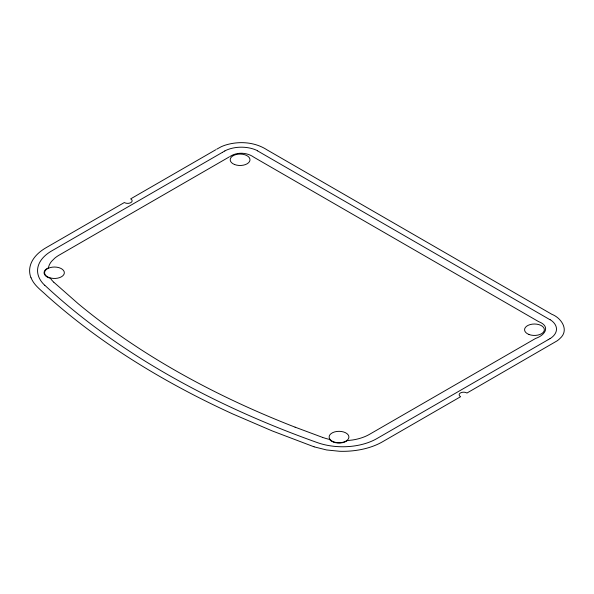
<?xml version="1.0" encoding="UTF-8"?>
<svg xmlns="http://www.w3.org/2000/svg" width="594" height="594" viewBox="0 0 594 594"><rect width="100%" height="100%" fill="white"/><g stroke="black" fill="none" stroke-linecap="round" stroke-linejoin="round"><path stroke-width="0.89" d="M549.933 338.662L548.188 339.694M216.684 149.213L220.983 146.859A32.269 18.629 0 0 1 225.141 145.188C238.855 140.83 254.789 141.892 267.025 149.859L551.856 314.308C561.263 317.887 569.631 330.13 559.942 338.491A32.276 18.637 0 0 1 557.046 340.889L466.951 393.035A4.47 2.576 0 0 0 460.469 392.938A4.47 2.576 0 0 0 460.64 396.681L382.447 441.825A56.192 32.44 0 0 1 339.56 451.277L326.574 449.955L314.412 446.911M222.386 152.368L224.836 150.973M229.796 156.601C237.021 151.752 247.089 152.279 254.076 157.343L538.558 321.592C550.883 326.262 545.262 335.187 535.58 338.454L369.49 434.348A37.882 21.874 0 0 1 352.339 440.028L347.386 440.577A10.38 5.992 0 0 1 337.8 442.99A10.38 5.992 0 0 1 329.447 439.36M222.134 152.517L51.938 250.779A48.374 27.933 0 0 0 44.721 285.269M229.076 157.024L59.311 255.034A39.857 23.01 0 0 0 54.789 258.145L51.619 261.301A37.496 21.651 0 0 0 49.198 265.191L48.307 267.909A10.38 5.992 0 0 0 44.134 273.448A10.38 5.992 0 0 0 50.423 278.267A38.053 21.971 0 0 0 53.557 281.987L53.742 282.165M215.763 149.747L130.658 198.879A4.47 2.576 0 0 1 130.828 202.621A4.47 2.576 0 0 1 124.354 202.524L46.354 247.549A56.467 32.603 0 0 0 30.955 277.762M548.099 339.738L376.863 438.602A48.292 27.881 0 0 1 317.367 442.612A836.1 482.722 0 0 1 44.788 285.239M314.159 446.822L313.402 446.562M322.846 437.496L326.113 438.535A38.046 21.963 0 0 0 329.403 439.352M313.216 446.495L272.215 430.925L232.855 414.003A845.277 488.016 0 0 1 195.263 395.79C142.189 368.488 91.625 335.714 47.067 295.879C41.335 290.317 34.058 285.528 31.074 277.747M322.572 437.399L295.099 427.16M257.536 150.869L550.103 319.78M53.854 282.269L78.326 303.816A826.172 476.989 0 0 0 295.092 427.168M224.792 150.943A24.369 14.07 0 0 1 257.655 150.794M550.237 319.713A24.369 14.07 0 0 1 549.985 338.691M528.912 334.459A9.898 5.717 0 0 0 544.334 330.13A9.898 5.717 0 0 0 530.13 324.584A9.898 5.717 0 0 0 528.912 334.459M333.464 441.765A9.898 5.717 0 0 0 348.886 437.444A9.898 5.717 0 0 0 334.689 431.897A9.898 5.717 0 0 0 333.464 441.765M48.901 277.48A9.898 5.717 0 0 0 64.323 273.151A9.898 5.717 0 0 0 50.126 267.604A9.898 5.717 0 0 0 48.901 277.48M234.548 164.508A9.898 5.717 0 0 0 249.97 160.18A9.898 5.717 0 0 0 235.766 154.633A9.898 5.717 0 0 0 234.548 164.508"/></g></svg>
